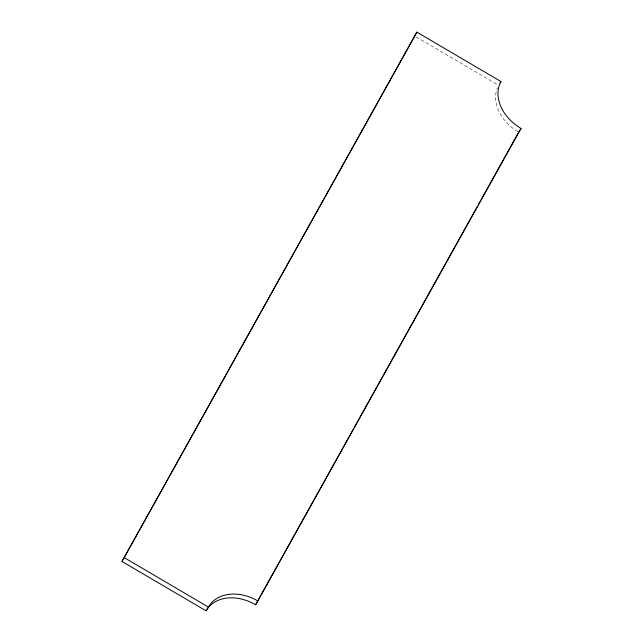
<?xml version="1.0" encoding="UTF-8"?>
<svg xmlns="http://www.w3.org/2000/svg" width="643" height="643" viewBox="0 0 643 643"><rect width="100%" height="100%" fill="white"/><g stroke="black" fill="none" stroke-linecap="round" stroke-linejoin="round"><path stroke-width="0.48" stroke-dasharray="3.21 2.41" d="M416.222 36.924L498.606 85.294M517.824 131.727A40.364 30.309 32.1 0 1 497.425 87.745"/><path stroke-width="0.96" d="M121.985 561.468L416.873 32.15L500.969 81.532A40.364 30.309 32.1 0 0 521.015 128.463L255.625 604.782A40.364 30.309 32.1 0 0 206.081 610.85L121.985 561.468L416.873 32.15M255.625 604.782L353.714 428.56M354.687 426.807L477.17 206.749M478.151 204.996L518.162 133.101M500.021 83.035L500.969 81.532M206.081 610.85L208.445 607.088A40.364 30.309 32.1 0 1 257.996 601.02M518.652 132.225L521.015 128.463M124.348 557.706L208.445 607.088"/></g></svg>
